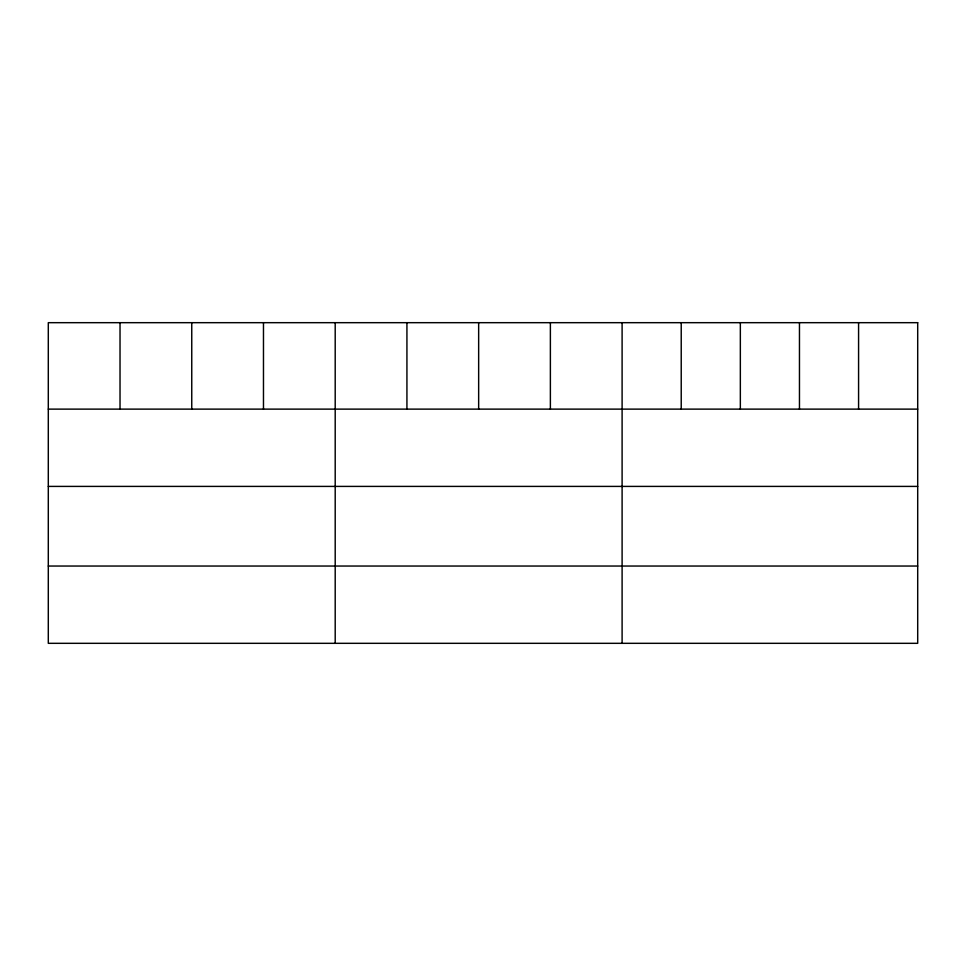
<?xml version="1.0" encoding="UTF-8"?>
<svg xmlns="http://www.w3.org/2000/svg" width="966" height="966" viewBox="0 0 966 966"><rect width="100%" height="100%" fill="white"/><g stroke="black" fill="none" stroke-linecap="round" stroke-linejoin="round"><path stroke-width="1.45" d="M48.3 409.125L917.7 409.125M48.3 486.405L917.7 486.405M48.3 566.04L917.7 566.04M858.581 322.68L858.581 409.125M799.462 322.68L799.462 409.125M740.342 322.68L740.342 409.125M681.223 322.68L681.223 409.125M622.104 322.68L622.104 643.32M550.379 322.68L550.379 409.125M478.653 322.68L478.653 409.125M406.928 322.68L406.928 409.125M335.202 322.68L335.202 643.32M263.476 322.68L263.476 409.125M191.751 322.68L191.751 409.125M120.026 322.68L120.026 409.125M917.7 322.68L48.3 322.68L48.3 643.32L917.7 643.32L917.7 322.68"/></g></svg>
